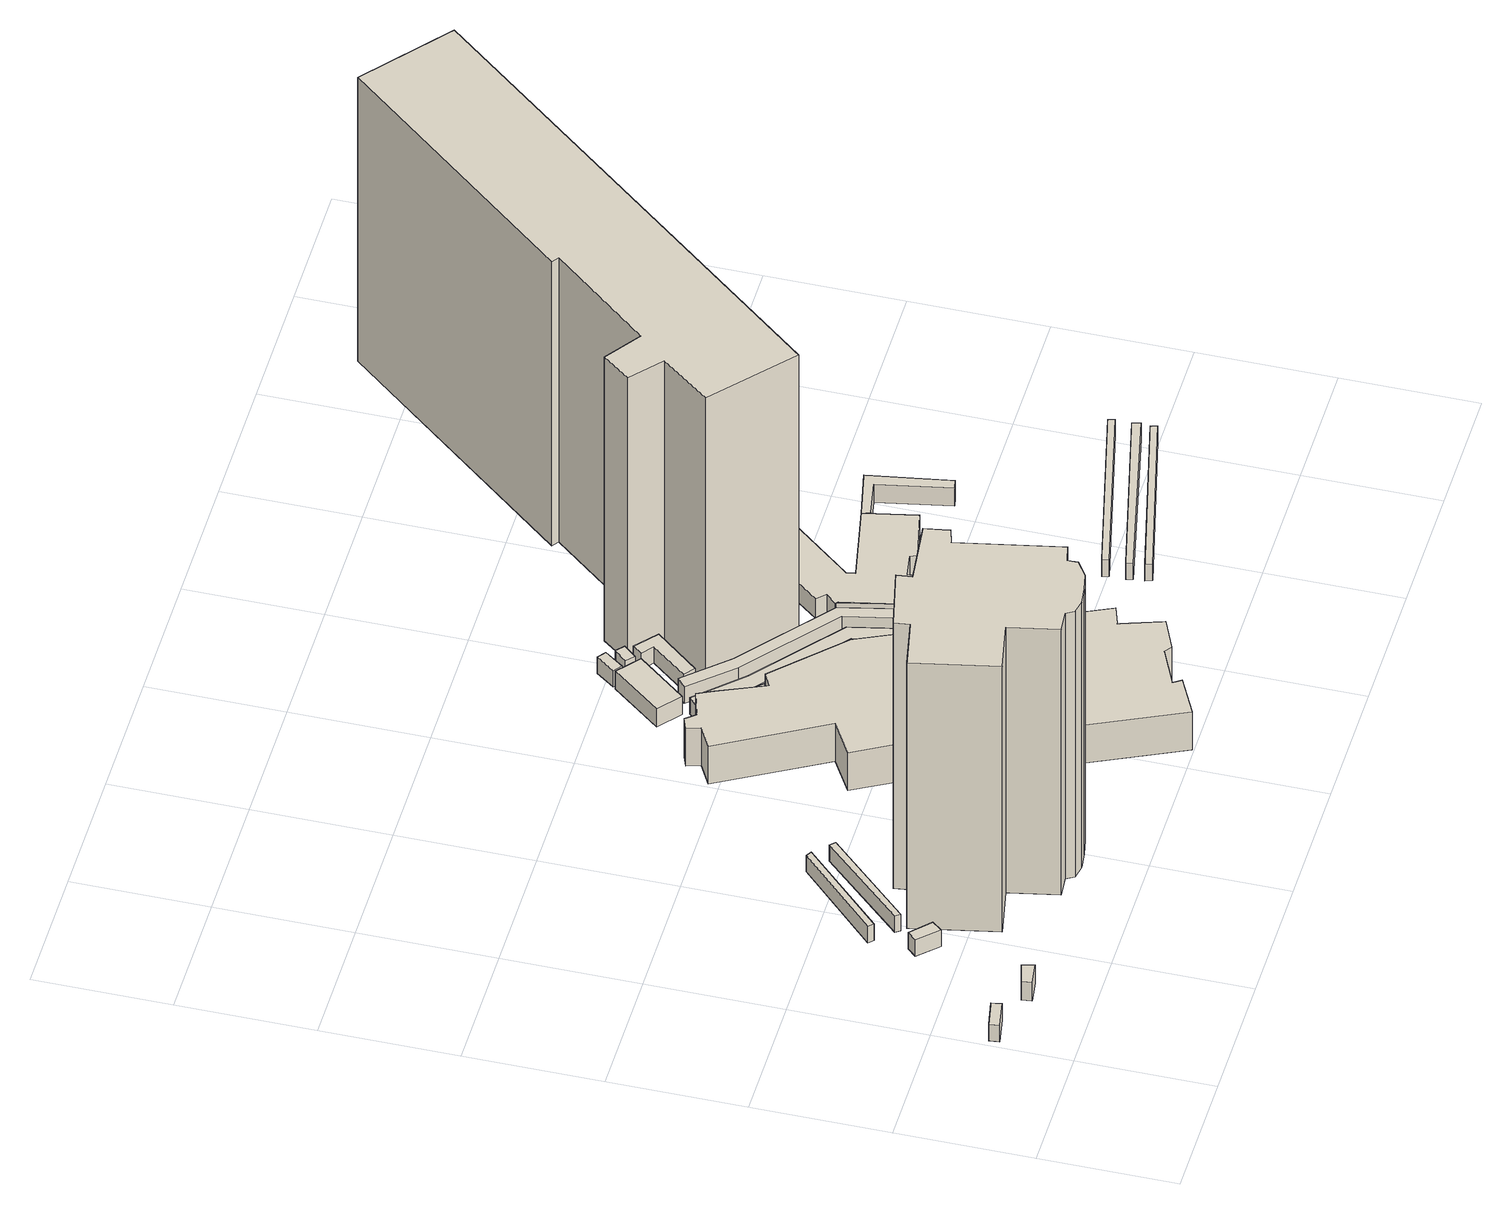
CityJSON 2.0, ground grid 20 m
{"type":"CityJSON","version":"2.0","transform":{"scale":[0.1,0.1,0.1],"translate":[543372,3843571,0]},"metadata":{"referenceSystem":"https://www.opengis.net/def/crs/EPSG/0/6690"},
"CityObjects":{
"building1":{"type":"Building","attributes":{"計測周辺長":11.67,"1/2500図郭":9,"区名":"淀川区","町丁目名称":"新高６丁目","街区番号":14,"class":"3001","usage":"412","storeysAboveGround":1,"BuildingDetailAttribute.buildingRoofEdgeArea":6.56,"BuildingDetailAttribute.buildingStructureType":"610","BuildingDetailAttribute.buildingStructureOrgType":"2","BuildingDetailAttribute.detailedUsage":"1130","BuildingDetailAttribute.specifiedBuildingCoverageRate":0.6,"BuildingDetailAttribute.surveyYear":2017,"BuildingRiverFloodingRiskAttribute.description":"1","BuildingRiverFloodingRiskAttribute.rank":"2","BuildingRiverFloodingRiskAttribute.depth":0.814,"BuildingRiverFloodingRiskAttribute.adminType":"1","BuildingRiverFloodingRiskAttribute.scale":"2","BuildingRiverFloodingRiskAttribute.duration":9.05,"BuildingHighTideRiskAttribute.description":"1","BuildingHighTideRiskAttribute.rank":"3","BuildingHighTideRiskAttribute.depth":3.83,"BuildingIDAttribute.prefecture":"27","BuildingIDAttribute.city":"27123"},"geometry":[{"type":"Solid","lod":"1","boundaries":[[[[0,1,2,3]],[[2,4,5,3]],[[1,6,4,2]],[[0,7,6,1]],[[3,5,7,0]],[[4,6,7,5]]]]}]},
"building2":{"type":"Building","attributes":{"計測周辺長":10.21,"1/2500図郭":9,"区名":"淀川区","町丁目名称":"新高６丁目","街区番号":14,"class":"3001","usage":"412","measuredHeight":3.4,"storeysAboveGround":1,"BuildingDetailAttribute.buildingRoofEdgeArea":5.72,"BuildingDetailAttribute.buildingStructureType":"601","BuildingDetailAttribute.buildingStructureOrgType":"1","BuildingDetailAttribute.detailedUsage":"1130","BuildingDetailAttribute.specifiedBuildingCoverageRate":0.6,"BuildingDetailAttribute.surveyYear":2017,"BuildingRiverFloodingRiskAttribute.description":"1","BuildingRiverFloodingRiskAttribute.rank":"2","BuildingRiverFloodingRiskAttribute.depth":0.814,"BuildingRiverFloodingRiskAttribute.adminType":"1","BuildingRiverFloodingRiskAttribute.scale":"2","BuildingRiverFloodingRiskAttribute.duration":9.05,"BuildingHighTideRiskAttribute.description":"1","BuildingHighTideRiskAttribute.rank":"3","BuildingHighTideRiskAttribute.depth":3.85,"BuildingIDAttribute.prefecture":"27","BuildingIDAttribute.city":"27123"},"geometry":[{"type":"Solid","lod":"1","boundaries":[[[[8,9,10,11]],[[10,12,13,11]],[[9,14,12,10]],[[8,15,14,9]],[[11,13,15,8]],[[12,14,15,13]]]]}]},
"building3":{"type":"Building","attributes":{"計測周辺長":11.68,"1/2500図郭":9,"区名":"淀川区","町丁目名称":"新高６丁目","街区番号":14,"class":"3001","usage":"412","storeysAboveGround":1,"BuildingDetailAttribute.buildingRoofEdgeArea":7.38,"BuildingDetailAttribute.buildingStructureType":"610","BuildingDetailAttribute.buildingStructureOrgType":"2","BuildingDetailAttribute.detailedUsage":"1130","BuildingDetailAttribute.specifiedBuildingCoverageRate":0.6,"BuildingDetailAttribute.surveyYear":2017,"BuildingRiverFloodingRiskAttribute.description":"1","BuildingRiverFloodingRiskAttribute.rank":"2","BuildingRiverFloodingRiskAttribute.depth":0.814,"BuildingRiverFloodingRiskAttribute.adminType":"1","BuildingRiverFloodingRiskAttribute.scale":"2","BuildingRiverFloodingRiskAttribute.duration":9.05,"BuildingHighTideRiskAttribute.description":"1","BuildingHighTideRiskAttribute.rank":"3","BuildingHighTideRiskAttribute.depth":3.94,"BuildingIDAttribute.prefecture":"27","BuildingIDAttribute.city":"27123"},"geometry":[{"type":"Solid","lod":"1","boundaries":[[[[16,17,18,19]],[[18,20,21,19]],[[17,22,20,18]],[[16,23,22,17]],[[19,21,23,16]],[[20,22,23,21]]]]}]},
"building4":{"type":"Building","attributes":{"計測周辺長":35.02,"1/2500図郭":9,"区名":"淀川区","町丁目名称":"新高６丁目","街区番号":14,"class":"3003","usage":"431","storeysAboveGround":1,"BuildingDetailAttribute.buildingRoofEdgeArea":16.06,"BuildingDetailAttribute.buildingStructureType":"610","BuildingDetailAttribute.buildingStructureOrgType":"2","BuildingDetailAttribute.detailedUsage":"1740","BuildingDetailAttribute.specifiedBuildingCoverageRate":0.6,"BuildingDetailAttribute.surveyYear":2017,"BuildingRiverFloodingRiskAttribute.description":"1","BuildingRiverFloodingRiskAttribute.rank":"2","BuildingRiverFloodingRiskAttribute.depth":0.734,"BuildingRiverFloodingRiskAttribute.adminType":"1","BuildingRiverFloodingRiskAttribute.scale":"2","BuildingRiverFloodingRiskAttribute.duration":7.92,"BuildingHighTideRiskAttribute.description":"1","BuildingHighTideRiskAttribute.rank":"3","BuildingHighTideRiskAttribute.depth":3.63,"BuildingIDAttribute.prefecture":"27","BuildingIDAttribute.city":"27123"},"geometry":[{"type":"Solid","lod":"1","boundaries":[[[[24,25,26,27]],[[26,28,29,27]],[[25,30,28,26]],[[24,31,30,25]],[[27,29,31,24]],[[28,30,31,29]]]]}]},
"building5":{"type":"Building","attributes":{"計測周辺長":35.38,"1/2500図郭":9,"区名":"淀川区","町丁目名称":"新高６丁目","街区番号":14,"class":"3003","usage":"431","storeysAboveGround":1,"BuildingDetailAttribute.buildingRoofEdgeArea":16.22,"BuildingDetailAttribute.buildingStructureType":"610","BuildingDetailAttribute.buildingStructureOrgType":"2","BuildingDetailAttribute.detailedUsage":"1740","BuildingDetailAttribute.specifiedBuildingCoverageRate":0.6,"BuildingDetailAttribute.surveyYear":2017,"BuildingRiverFloodingRiskAttribute.description":"1","BuildingRiverFloodingRiskAttribute.rank":"2","BuildingRiverFloodingRiskAttribute.depth":0.734,"BuildingRiverFloodingRiskAttribute.adminType":"1","BuildingRiverFloodingRiskAttribute.scale":"2","BuildingRiverFloodingRiskAttribute.duration":7.92,"BuildingHighTideRiskAttribute.description":"1","BuildingHighTideRiskAttribute.rank":"3","BuildingHighTideRiskAttribute.depth":3.63,"BuildingIDAttribute.prefecture":"27","BuildingIDAttribute.city":"27123"},"geometry":[{"type":"Solid","lod":"1","boundaries":[[[[32,33,34,35]],[[34,36,37,35]],[[33,38,36,34]],[[32,39,38,33]],[[35,37,39,32]],[[36,38,39,37]]]]}]},
"building6":{"type":"Building","attributes":{"計測周辺長":100.43,"1/2500図郭":9,"区名":"淀川区","町丁目名称":"新高６丁目","街区番号":14,"class":"3002","usage":"412","measuredHeight":48.6,"storeysAboveGround":12,"BuildingDetailAttribute.buildingRoofEdgeArea":491.49,"BuildingDetailAttribute.buildingStructureType":"603","BuildingDetailAttribute.buildingStructureOrgType":"3","BuildingDetailAttribute.detailedUsage":"1130","BuildingDetailAttribute.specifiedBuildingCoverageRate":0.6,"BuildingDetailAttribute.surveyYear":2017,"BuildingRiverFloodingRiskAttribute.description":"1","BuildingRiverFloodingRiskAttribute.rank":"2","BuildingRiverFloodingRiskAttribute.depth":0.754,"BuildingRiverFloodingRiskAttribute.adminType":"1","BuildingRiverFloodingRiskAttribute.scale":"2","BuildingRiverFloodingRiskAttribute.duration":8.22,"BuildingHighTideRiskAttribute.description":"1","BuildingHighTideRiskAttribute.rank":"3","BuildingHighTideRiskAttribute.depth":3.73,"BuildingIDAttribute.prefecture":"27","BuildingIDAttribute.city":"27123"},"geometry":[{"type":"Solid","lod":"1","boundaries":[[[[40,41,42,43,44,45,46,47,48,49,50,51,52,53,54,55,56,57,58]],[[57,59,60,58]],[[56,61,59,57]],[[55,62,61,56]],[[54,63,62,55]],[[53,64,63,54]],[[52,65,64,53]],[[51,66,65,52]],[[50,67,66,51]],[[49,68,67,50]],[[48,69,68,49]],[[47,70,69,48]],[[46,71,70,47]],[[45,72,71,46]],[[44,73,72,45]],[[43,74,73,44]],[[42,75,74,43]],[[41,76,75,42]],[[40,77,76,41]],[[58,60,77,40]],[[59,61,62,63,64,65,66,67,68,69,70,71,72,73,74,75,76,77,60]]]]}]},
"building7":{"type":"Building","attributes":{"計測周辺長":177.54,"1/2500図郭":9,"区名":"淀川区","町丁目名称":"新高６丁目","街区番号":14,"class":"3001","usage":"441","measuredHeight":7,"storeysAboveGround":1,"BuildingDetailAttribute.buildingRoofEdgeArea":1220.12,"BuildingDetailAttribute.buildingStructureType":"610","BuildingDetailAttribute.buildingStructureOrgType":"2","BuildingDetailAttribute.detailedUsage":"1510","BuildingDetailAttribute.specifiedBuildingCoverageRate":0.6,"BuildingDetailAttribute.surveyYear":2017,"BuildingRiverFloodingRiskAttribute.description":"1","BuildingRiverFloodingRiskAttribute.rank":"2","BuildingRiverFloodingRiskAttribute.depth":1.31,"BuildingRiverFloodingRiskAttribute.adminType":"1","BuildingRiverFloodingRiskAttribute.scale":"2","BuildingRiverFloodingRiskAttribute.duration":16.38,"BuildingTsunamiRiskAttribute.description":"1","BuildingTsunamiRiskAttribute.rank":"1","BuildingTsunamiRiskAttribute.depth":0.28,"BuildingHighTideRiskAttribute.description":"1","BuildingHighTideRiskAttribute.rank":"3","BuildingHighTideRiskAttribute.depth":3.83,"BuildingIDAttribute.prefecture":"27","BuildingIDAttribute.city":"27123"},"geometry":[{"type":"Solid","lod":"1","boundaries":[[[[78,79,80,81,82,83,84,85,86,87,88,89,90,91,92,93,94,95,96,97,98,99]],[[98,100,101,99]],[[97,102,100,98]],[[96,103,102,97]],[[95,104,103,96]],[[94,105,104,95]],[[93,106,105,94]],[[92,107,106,93]],[[91,108,107,92]],[[90,109,108,91]],[[89,110,109,90]],[[88,111,110,89]],[[87,112,111,88]],[[86,113,112,87]],[[85,114,113,86]],[[84,115,114,85]],[[83,116,115,84]],[[82,117,116,83]],[[81,118,117,82]],[[80,119,118,81]],[[79,120,119,80]],[[78,121,120,79]],[[99,101,121,78]],[[100,102,103,104,105,106,107,108,109,110,111,112,113,114,115,116,117,118,119,120,121,101]]]]}]},
"building8":{"type":"Building","attributes":{"class":"3001","measuredHeight":4.2,"BuildingDetailAttribute.specifiedBuildingCoverageRate":0.6,"BuildingDetailAttribute.surveyYear":2017,"BuildingRiverFloodingRiskAttribute.description":"1","BuildingRiverFloodingRiskAttribute.rank":"1","BuildingRiverFloodingRiskAttribute.depth":0.375,"BuildingRiverFloodingRiskAttribute.adminType":"1","BuildingRiverFloodingRiskAttribute.scale":"2","BuildingRiverFloodingRiskAttribute.duration":0,"BuildingHighTideRiskAttribute.description":"1","BuildingHighTideRiskAttribute.rank":"3","BuildingHighTideRiskAttribute.depth":3.55,"BuildingIDAttribute.prefecture":"27","BuildingIDAttribute.city":"27123"},"geometry":[{"type":"Solid","lod":"1","boundaries":[[[[122,123,124,125,126]],[[125,127,128,126]],[[124,129,127,125]],[[123,130,129,124]],[[122,131,130,123]],[[126,128,131,122]],[[127,129,130,131,128]]]]}]},
"building9":{"type":"Building","attributes":{"計測周辺長":27.34,"1/2500図郭":9,"区名":"淀川区","町丁目名称":"新高６丁目","街区番号":16,"class":"3001","usage":"412","measuredHeight":3.3,"storeysAboveGround":1,"BuildingDetailAttribute.buildingRoofEdgeArea":40.06,"BuildingDetailAttribute.buildingStructureType":"610","BuildingDetailAttribute.buildingStructureOrgType":"2","BuildingDetailAttribute.detailedUsage":"1130","BuildingDetailAttribute.specifiedBuildingCoverageRate":0.6,"BuildingDetailAttribute.surveyYear":2017,"BuildingRiverFloodingRiskAttribute.description":"1","BuildingRiverFloodingRiskAttribute.rank":"1","BuildingRiverFloodingRiskAttribute.depth":0.375,"BuildingRiverFloodingRiskAttribute.adminType":"1","BuildingRiverFloodingRiskAttribute.scale":"2","BuildingRiverFloodingRiskAttribute.duration":0,"BuildingHighTideRiskAttribute.description":"1","BuildingHighTideRiskAttribute.rank":"2","BuildingHighTideRiskAttribute.depth":2.26,"BuildingIDAttribute.prefecture":"27","BuildingIDAttribute.city":"27123"},"geometry":[{"type":"Solid","lod":"1","boundaries":[[[[132,133,134,135]],[[134,136,137,135]],[[133,138,136,134]],[[132,139,138,133]],[[135,137,139,132]],[[136,138,139,137]]]]}]},
"building10":{"type":"Building","attributes":{"class":"3003","BuildingDetailAttribute.specifiedBuildingCoverageRate":0.6,"BuildingDetailAttribute.surveyYear":2017,"BuildingRiverFloodingRiskAttribute.description":"1","BuildingRiverFloodingRiskAttribute.rank":"2","BuildingRiverFloodingRiskAttribute.depth":0.611,"BuildingRiverFloodingRiskAttribute.adminType":"1","BuildingRiverFloodingRiskAttribute.scale":"2","BuildingRiverFloodingRiskAttribute.duration":5.75,"BuildingHighTideRiskAttribute.description":"1","BuildingHighTideRiskAttribute.rank":"3","BuildingHighTideRiskAttribute.depth":3.56,"BuildingIDAttribute.prefecture":"27","BuildingIDAttribute.city":"27123"},"geometry":[{"type":"Solid","lod":"1","boundaries":[[[[140,141,142,143,144,145,146,147,148]],[[147,149,150,148]],[[146,151,149,147]],[[145,152,151,146]],[[144,153,152,145]],[[143,154,153,144]],[[142,155,154,143]],[[141,156,155,142]],[[140,157,156,141]],[[148,150,157,140]],[[149,151,152,153,154,155,156,157,150]]]]}]},
"building11":{"type":"Building","attributes":{"class":"3001","BuildingDetailAttribute.specifiedBuildingCoverageRate":0.6,"BuildingDetailAttribute.surveyYear":2017,"BuildingRiverFloodingRiskAttribute.description":"1","BuildingRiverFloodingRiskAttribute.rank":"2","BuildingRiverFloodingRiskAttribute.depth":0.572,"BuildingRiverFloodingRiskAttribute.adminType":"1","BuildingRiverFloodingRiskAttribute.scale":"2","BuildingRiverFloodingRiskAttribute.duration":4.82,"BuildingHighTideRiskAttribute.description":"1","BuildingHighTideRiskAttribute.rank":"2","BuildingHighTideRiskAttribute.depth":2.79,"BuildingIDAttribute.prefecture":"27","BuildingIDAttribute.city":"27123"},"geometry":[{"type":"Solid","lod":"1","boundaries":[[[[158,159,160,161]],[[160,162,163,161]],[[159,164,162,160]],[[158,165,164,159]],[[161,163,165,158]],[[162,164,165,163]]]]}]},
"building12":{"type":"Building","attributes":{"class":"3001","BuildingDetailAttribute.specifiedBuildingCoverageRate":0.6,"BuildingDetailAttribute.surveyYear":2017,"BuildingRiverFloodingRiskAttribute.description":"1","BuildingRiverFloodingRiskAttribute.rank":"2","BuildingRiverFloodingRiskAttribute.depth":0.572,"BuildingRiverFloodingRiskAttribute.adminType":"1","BuildingRiverFloodingRiskAttribute.scale":"2","BuildingRiverFloodingRiskAttribute.duration":4.82,"BuildingHighTideRiskAttribute.description":"1","BuildingHighTideRiskAttribute.rank":"3","BuildingHighTideRiskAttribute.depth":3.61,"BuildingIDAttribute.prefecture":"27","BuildingIDAttribute.city":"27123"},"geometry":[{"type":"Solid","lod":"1","boundaries":[[[[166,167,168,169,170,171]],[[170,172,173,171]],[[169,174,172,170]],[[168,175,174,169]],[[167,176,175,168]],[[166,177,176,167]],[[171,173,177,166]],[[172,174,175,176,177,173]]]]}]},
"building13":{"type":"Building","attributes":{"class":"3001","BuildingDetailAttribute.specifiedBuildingCoverageRate":0.6,"BuildingDetailAttribute.surveyYear":2017,"BuildingRiverFloodingRiskAttribute.description":"1","BuildingRiverFloodingRiskAttribute.rank":"2","BuildingRiverFloodingRiskAttribute.depth":0.572,"BuildingRiverFloodingRiskAttribute.adminType":"1","BuildingRiverFloodingRiskAttribute.scale":"2","BuildingRiverFloodingRiskAttribute.duration":4.82,"BuildingHighTideRiskAttribute.description":"1","BuildingHighTideRiskAttribute.rank":"2","BuildingHighTideRiskAttribute.depth":2.79,"BuildingIDAttribute.prefecture":"27","BuildingIDAttribute.city":"27123"},"geometry":[{"type":"Solid","lod":"1","boundaries":[[[[178,179,180,181]],[[180,182,183,181]],[[179,184,182,180]],[[178,185,184,179]],[[181,183,185,178]],[[182,184,185,183]]]]}]},
"building14":{"type":"Building","attributes":{"class":"3003","BuildingDetailAttribute.specifiedBuildingCoverageRate":0.6,"BuildingDetailAttribute.surveyYear":2017,"BuildingRiverFloodingRiskAttribute.description":"1","BuildingRiverFloodingRiskAttribute.rank":"2","BuildingRiverFloodingRiskAttribute.depth":0.611,"BuildingRiverFloodingRiskAttribute.adminType":"1","BuildingRiverFloodingRiskAttribute.scale":"2","BuildingRiverFloodingRiskAttribute.duration":5.75,"BuildingHighTideRiskAttribute.description":"1","BuildingHighTideRiskAttribute.rank":"3","BuildingHighTideRiskAttribute.depth":3.78,"BuildingIDAttribute.prefecture":"27","BuildingIDAttribute.city":"27123"},"geometry":[{"type":"Solid","lod":"1","boundaries":[[[[186,187,188,189,190,191,192,193,194]],[[193,195,196,194]],[[192,197,195,193]],[[191,198,197,192]],[[190,199,198,191]],[[189,200,199,190]],[[188,201,200,189]],[[187,202,201,188]],[[186,203,202,187]],[[194,196,203,186]],[[195,197,198,199,200,201,202,203,196]]]]}]},
"building15":{"type":"Building","attributes":{"class":"3003","measuredHeight":3.6,"BuildingDetailAttribute.specifiedBuildingCoverageRate":0.6,"BuildingDetailAttribute.surveyYear":2017,"BuildingRiverFloodingRiskAttribute.description":"1","BuildingRiverFloodingRiskAttribute.rank":"2","BuildingRiverFloodingRiskAttribute.depth":1.05,"BuildingRiverFloodingRiskAttribute.adminType":"1","BuildingRiverFloodingRiskAttribute.scale":"2","BuildingRiverFloodingRiskAttribute.duration":12.17,"BuildingHighTideRiskAttribute.description":"1","BuildingHighTideRiskAttribute.rank":"3","BuildingHighTideRiskAttribute.depth":3.64,"BuildingIDAttribute.prefecture":"27","BuildingIDAttribute.city":"27123"},"geometry":[{"type":"Solid","lod":"1","boundaries":[[[[204,205,206]],[[205,207,208,206]],[[204,209,207,205]],[[206,208,209,204]],[[207,209,208]]]]}]},
"building16":{"type":"Building","attributes":{"計測周辺長":101.42,"1/2500図郭":9,"区名":"淀川区","町丁目名称":"新高６丁目","街区番号":16,"class":"3001","usage":"422","measuredHeight":3.6,"storeysAboveGround":1,"BuildingDetailAttribute.buildingRoofEdgeArea":283.06,"BuildingDetailAttribute.buildingStructureType":"610","BuildingDetailAttribute.buildingStructureOrgType":"2","BuildingDetailAttribute.detailedUsage":"1407","BuildingDetailAttribute.specifiedBuildingCoverageRate":0.6,"BuildingDetailAttribute.surveyYear":2017,"BuildingRiverFloodingRiskAttribute.description":"1","BuildingRiverFloodingRiskAttribute.rank":"2","BuildingRiverFloodingRiskAttribute.depth":0.611,"BuildingRiverFloodingRiskAttribute.adminType":"1","BuildingRiverFloodingRiskAttribute.scale":"2","BuildingRiverFloodingRiskAttribute.duration":0,"BuildingHighTideRiskAttribute.description":"1","BuildingHighTideRiskAttribute.rank":"3","BuildingHighTideRiskAttribute.depth":3.6,"BuildingIDAttribute.prefecture":"27","BuildingIDAttribute.city":"27123"},"geometry":[{"type":"Solid","lod":"1","boundaries":[[[[210,211,212,213,214,215,216,217,218,219,220,221,222,223,224,225,226]],[[225,227,228,226]],[[224,229,227,225]],[[223,230,229,224]],[[222,231,230,223]],[[221,232,231,222]],[[220,233,232,221]],[[219,234,233,220]],[[218,235,234,219]],[[217,236,235,218]],[[216,237,236,217]],[[215,238,237,216]],[[214,239,238,215]],[[213,240,239,214]],[[212,241,240,213]],[[211,242,241,212]],[[210,243,242,211]],[[226,228,243,210]],[[227,229,230,231,232,233,234,235,236,237,238,239,240,241,242,243,228]]]]}]},
"building17":{"type":"Building","attributes":{"計測周辺長":39.45,"1/2500図郭":9,"区名":"淀川区","町丁目名称":"新高６丁目","街区番号":16,"class":"3003","usage":"412","measuredHeight":3.3,"storeysAboveGround":1,"BuildingDetailAttribute.buildingRoofEdgeArea":28.28,"BuildingDetailAttribute.buildingStructureType":"610","BuildingDetailAttribute.buildingStructureOrgType":"2","BuildingDetailAttribute.detailedUsage":"1130","BuildingDetailAttribute.specifiedBuildingCoverageRate":0.6,"BuildingDetailAttribute.surveyYear":2017,"BuildingRiverFloodingRiskAttribute.description":"1","BuildingRiverFloodingRiskAttribute.rank":"1","BuildingRiverFloodingRiskAttribute.depth":0.482,"BuildingRiverFloodingRiskAttribute.adminType":"1","BuildingRiverFloodingRiskAttribute.scale":"2","BuildingRiverFloodingRiskAttribute.duration":0,"BuildingHighTideRiskAttribute.description":"1","BuildingHighTideRiskAttribute.rank":"3","BuildingHighTideRiskAttribute.depth":3.59,"BuildingIDAttribute.prefecture":"27","BuildingIDAttribute.city":"27123"},"geometry":[{"type":"Solid","lod":"1","boundaries":[[[[244,245,246,247,248,249,250]],[[249,251,252,250]],[[248,253,251,249]],[[247,254,253,248]],[[246,255,254,247]],[[245,256,255,246]],[[244,257,256,245]],[[250,252,257,244]],[[251,253,254,255,256,257,252]]]]}]},
"building18":{"type":"Building","attributes":{"計測周辺長":56.89,"1/2500図郭":9,"区名":"淀川区","町丁目名称":"新高６丁目","街区番号":16,"class":"3003","usage":"431","storeysAboveGround":1,"BuildingDetailAttribute.buildingRoofEdgeArea":28.25,"BuildingDetailAttribute.buildingStructureType":"610","BuildingDetailAttribute.buildingStructureOrgType":"2","BuildingDetailAttribute.detailedUsage":"1740","BuildingDetailAttribute.specifiedBuildingCoverageRate":0.6,"BuildingDetailAttribute.surveyYear":2017,"BuildingRiverFloodingRiskAttribute.description":"1","BuildingRiverFloodingRiskAttribute.rank":"2","BuildingRiverFloodingRiskAttribute.depth":0.957,"BuildingRiverFloodingRiskAttribute.adminType":"1","BuildingRiverFloodingRiskAttribute.scale":"2","BuildingRiverFloodingRiskAttribute.duration":10.95,"BuildingTsunamiRiskAttribute.description":"1","BuildingTsunamiRiskAttribute.rank":"1","BuildingTsunamiRiskAttribute.depth":0.02,"BuildingHighTideRiskAttribute.description":"1","BuildingHighTideRiskAttribute.rank":"3","BuildingHighTideRiskAttribute.depth":4.06,"BuildingIDAttribute.prefecture":"27","BuildingIDAttribute.city":"27123"},"geometry":[{"type":"Solid","lod":"1","boundaries":[[[[258,259,260,261]],[[260,262,263,261]],[[259,264,262,260]],[[258,265,264,259]],[[261,263,265,258]],[[262,264,265,263]]]]}]},
"building19":{"type":"Building","attributes":{"計測周辺長":58.06,"1/2500図郭":9,"区名":"淀川区","町丁目名称":"新高６丁目","街区番号":16,"class":"3003","usage":"431","storeysAboveGround":1,"BuildingDetailAttribute.buildingRoofEdgeArea":32.12,"BuildingDetailAttribute.buildingStructureType":"610","BuildingDetailAttribute.buildingStructureOrgType":"2","BuildingDetailAttribute.detailedUsage":"1740","BuildingDetailAttribute.specifiedBuildingCoverageRate":0.6,"BuildingDetailAttribute.surveyYear":2017,"BuildingRiverFloodingRiskAttribute.description":"1","BuildingRiverFloodingRiskAttribute.rank":"2","BuildingRiverFloodingRiskAttribute.depth":0.957,"BuildingRiverFloodingRiskAttribute.adminType":"1","BuildingRiverFloodingRiskAttribute.scale":"2","BuildingRiverFloodingRiskAttribute.duration":10.95,"BuildingTsunamiRiskAttribute.description":"1","BuildingTsunamiRiskAttribute.rank":"1","BuildingTsunamiRiskAttribute.depth":0.02,"BuildingHighTideRiskAttribute.description":"1","BuildingHighTideRiskAttribute.rank":"3","BuildingHighTideRiskAttribute.depth":4.06,"BuildingIDAttribute.prefecture":"27","BuildingIDAttribute.city":"27123"},"geometry":[{"type":"Solid","lod":"1","boundaries":[[[[266,267,268,269]],[[268,270,271,269]],[[267,272,270,268]],[[266,273,272,267]],[[269,271,273,266]],[[270,272,273,271]]]]}]},
"building20":{"type":"Building","attributes":{"計測周辺長":57.87,"1/2500図郭":9,"区名":"淀川区","町丁目名称":"新高６丁目","街区番号":16,"class":"3003","usage":"431","storeysAboveGround":1,"BuildingDetailAttribute.buildingRoofEdgeArea":28.75,"BuildingDetailAttribute.buildingStructureType":"610","BuildingDetailAttribute.buildingStructureOrgType":"2","BuildingDetailAttribute.detailedUsage":"1740","BuildingDetailAttribute.specifiedBuildingCoverageRate":0.6,"BuildingDetailAttribute.surveyYear":2017,"BuildingRiverFloodingRiskAttribute.description":"1","BuildingRiverFloodingRiskAttribute.rank":"2","BuildingRiverFloodingRiskAttribute.depth":0.957,"BuildingRiverFloodingRiskAttribute.adminType":"1","BuildingRiverFloodingRiskAttribute.scale":"2","BuildingRiverFloodingRiskAttribute.duration":10.95,"BuildingTsunamiRiskAttribute.description":"1","BuildingTsunamiRiskAttribute.rank":"1","BuildingTsunamiRiskAttribute.depth":0.02,"BuildingHighTideRiskAttribute.description":"1","BuildingHighTideRiskAttribute.rank":"3","BuildingHighTideRiskAttribute.depth":4.06,"BuildingIDAttribute.prefecture":"27","BuildingIDAttribute.city":"27123"},"geometry":[{"type":"Solid","lod":"1","boundaries":[[[[274,275,276,277]],[[276,278,279,277]],[[275,280,278,276]],[[274,281,280,275]],[[277,279,281,274]],[[278,280,281,279]]]]}]},
"building21":{"type":"Building","attributes":{"計測周辺長":202.66,"1/2500図郭":9,"区名":"淀川区","町丁目名称":"新高６丁目","街区番号":16,"class":"3002","usage":"412","measuredHeight":52,"storeysAboveGround":15,"BuildingDetailAttribute.buildingRoofEdgeArea":1275.66,"BuildingDetailAttribute.buildingStructureType":"603","BuildingDetailAttribute.buildingStructureOrgType":"3","BuildingDetailAttribute.detailedUsage":"1130","BuildingDetailAttribute.specifiedBuildingCoverageRate":0.6,"BuildingDetailAttribute.surveyYear":2017,"BuildingRiverFloodingRiskAttribute.description":"1","BuildingRiverFloodingRiskAttribute.rank":"1","BuildingRiverFloodingRiskAttribute.depth":0.223,"BuildingRiverFloodingRiskAttribute.adminType":"1","BuildingRiverFloodingRiskAttribute.scale":"2","BuildingRiverFloodingRiskAttribute.duration":0,"BuildingHighTideRiskAttribute.description":"1","BuildingHighTideRiskAttribute.rank":"3","BuildingHighTideRiskAttribute.depth":3.45,"BuildingIDAttribute.prefecture":"27","BuildingIDAttribute.city":"27123"},"geometry":[{"type":"Solid","lod":"1","boundaries":[[[[282,283,284,285,286,287,288,289,290,291]],[[290,292,293,291]],[[289,294,292,290]],[[288,295,294,289]],[[287,296,295,288]],[[286,297,296,287]],[[285,298,297,286]],[[284,299,298,285]],[[283,300,299,284]],[[282,301,300,283]],[[291,293,301,282]],[[292,294,295,296,297,298,299,300,301,293]]]]}]}
},
"vertices":[
[5,120,12],[47,128,12],[50,113,12],[7,105,12],[50,113,42],[7,105,42],[47,128,42],[5,120,42],
[93,98,13],[125,106,13],[130,88,13],[95,83,13],[130,88,47],[95,83,47],[125,106,47],[93,98,47],
[141,258,13],[153,271,13],[181,244,13],[169,229,13],[181,244,43],[169,229,43],[153,271,43],[141,258,43],
[148,326,15],[264,442,15],[272,437,15],[155,319,15],[272,437,45],[155,319,45],[264,442,45],[148,326,45],
[178,296,15],[292,417,15],[299,410,15],[183,289,15],[299,410,45],[183,289,45],[292,417,45],[178,296,45],
[352,91,9],[345,103,9],[313,100,9],[298,173,9],[222,158,9],[196,284,9],[271,299,9],[268,322,9],[361,343,9],[364,320,9],[460,331,9],[466,294,9],[443,287,9],[474,133,9],[448,127,9],[448,112,9],[425,96,9],[398,90,9],[372,87,9],[398,90,495],[372,87,495],[425,96,495],[448,112,495],[448,127,495],[474,133,495],[443,287,495],[466,294,495],[460,331,495],[364,320,495],[361,343,495],[268,322,495],[271,299,495],[196,284,495],[222,158,495],[298,173,495],[313,100,495],[345,103,495],[352,91,495],
[545,567,7],[565,578,7],[661,484,7],[812,155,7],[782,145,7],[803,83,7],[755,62,7],[745,70,7],[688,44,7],[696,32,7],[638,3,7],[475,354,7],[482,359,7],[442,431,7],[494,462,7],[407,616,7],[440,634,7],[434,654,7],[452,661,7],[464,647,7],[504,659,7],[515,636,7],[504,659,76],[515,636,76],[464,647,76],[452,661,76],[434,654,76],[440,634,76],[407,616,76],[494,462,76],[442,431,76],[482,359,76],[475,354,76],[638,3,76],[696,32,76],[688,44,76],[745,70,76],[755,62,76],[803,83,76],[782,145,76],[812,155,76],[661,484,76],[565,578,76],[545,567,76],
[520,639,10],[572,581,10],[565,578,10],[545,567,10],[515,636,10],[545,567,52],[515,636,52],[565,578,52],[572,581,52],[520,639,52],
[489,709,16],[548,782,16],[581,755,16],[522,682,16],[581,755,49],[522,682,49],[548,782,49],[489,709,49],
[726,376,10],[701,494,10],[575,595,10],[517,660,10],[532,674,10],[594,609,10],[721,506,10],[754,357,10],[738,352,10],[754,357,40],[738,352,40],[721,506,40],[594,609,40],[532,674,40],[517,660,40],[575,595,40],[701,494,40],[726,376,40],
[549,785,18],[570,813,18],[582,804,18],[561,776,18],[582,804,48],[561,776,48],[570,813,48],[549,785,48],
[568,692,16],[611,745,16],[594,758,16],[605,772,16],[637,745,16],[583,680,16],[637,745,46],[583,680,46],[605,772,46],[594,758,46],[611,745,46],[568,692,46],
[573,775,17],[590,793,17],[601,783,17],[585,764,17],[601,783,47],[585,764,47],[590,793,47],[573,775,47],
[784,386,14],[764,383,14],[735,516,14],[601,625,14],[546,686,14],[561,698,14],[618,636,14],[751,528,14],[780,402,14],[751,528,44],[780,402,44],[618,636,44],[561,698,44],[546,686,44],[601,625,44],[735,516,44],[764,383,44],[784,386,44],
[753,526,16],[780,402,16],[751,528,16],[780,402,52],[751,528,52],[753,526,52],
[751,529,15],[765,545,15],[753,557,15],[842,668,15],[892,626,15],[813,530,15],[816,518,15],[933,541,15],[949,464,15],[871,446,15],[866,456,15],[831,450,15],[845,373,15],[790,362,15],[780,402,15],[753,526,15],[751,528,15],[753,526,51],[751,528,51],[780,402,51],[790,362,51],[845,373,51],[831,450,51],[866,456,51],[871,446,51],[949,464,51],[933,541,51],[816,518,51],[813,530,51],[892,626,51],[842,668,51],[753,557,51],[765,545,51],[751,529,51],
[1008,557,17],[1021,480,17],[1029,435,17],[1014,432,17],[993,539,17],[938,529,17],[933,541,17],[938,529,50],[933,541,50],[993,539,50],[1014,432,50],[1029,435,50],[1021,480,50],[1008,557,50],
[944,149,9],[1211,212,9],[1214,202,9],[947,139,9],[1214,202,39],[947,139,39],[1211,212,39],[944,149,39],
[937,174,12],[1208,237,12],[1211,224,12],[939,164,12],[1211,224,42],[939,164,42],[1208,237,42],[937,174,42],
[931,206,15],[1203,269,15],[1206,259,15],[934,196,15],[1206,259,45],[934,196,45],[1203,269,45],[931,206,45],
[594,668,15],[651,741,15],[606,780,15],[638,821,15],[691,784,15],[812,930,15],[802,937,15],[1090,1283,15],[1214,1181,15],[708,569,15],[1214,1181,535],[708,569,535],[1090,1283,535],[802,937,535],[812,930,535],[691,784,535],[638,821,535],[606,780,535],[651,741,535],[594,668,535]
]}
